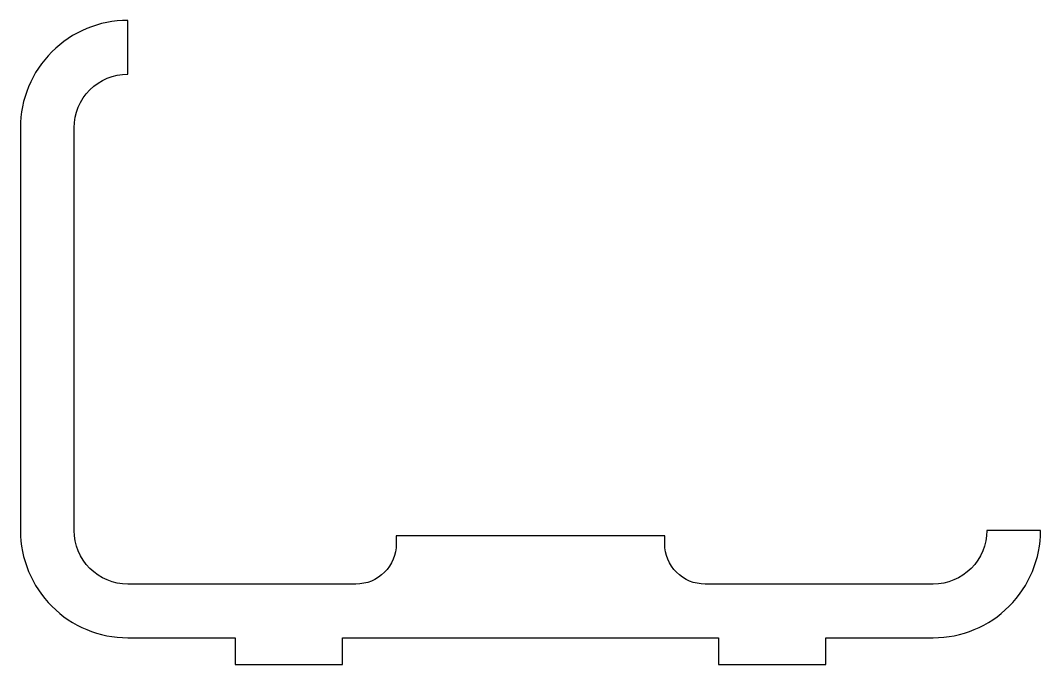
# Model space of a CAD drawing. Extents: x 239.1 to 277.1, y 247.1 to 271.1.
import ezdxf

# ---------------------------------------------------------------- set-up
doc = ezdxf.new("R2010")
doc.units = 0
doc.layers.add('ANA', color=220, linetype='CONTINUOUS')

msp = doc.modelspace()

# ---------------------------------------------------------------- linework, layer by layer
at = {"layer": 'ANA'}
msp.add_lwpolyline([(264.589, 250.099, -0.414214), (263.089, 251.599), (263.089, 251.899), (253.089, 251.899), (253.089, 251.599, -0.414214), (251.589, 250.099), (243.089, 250.099, -0.414214), (241.089, 252.099), (241.089, 267.099, -0.414214), (243.089, 269.099), (243.089, 271.099, 0.414214), (239.089, 267.099), (239.089, 252.099, 0.414214), (243.089, 248.099), (247.089, 248.099), (247.089, 247.099), (251.089, 247.099), (251.089, 248.099), (265.089, 248.099), (265.089, 247.099), (269.089, 247.099), (269.089, 248.099), (273.089, 248.099, 0.414214), (277.089, 252.099), (275.089, 252.099, -0.414214), (273.089, 250.099)], format="xyb", close=True, dxfattribs=at)

doc.saveas('drawing.dxf')
